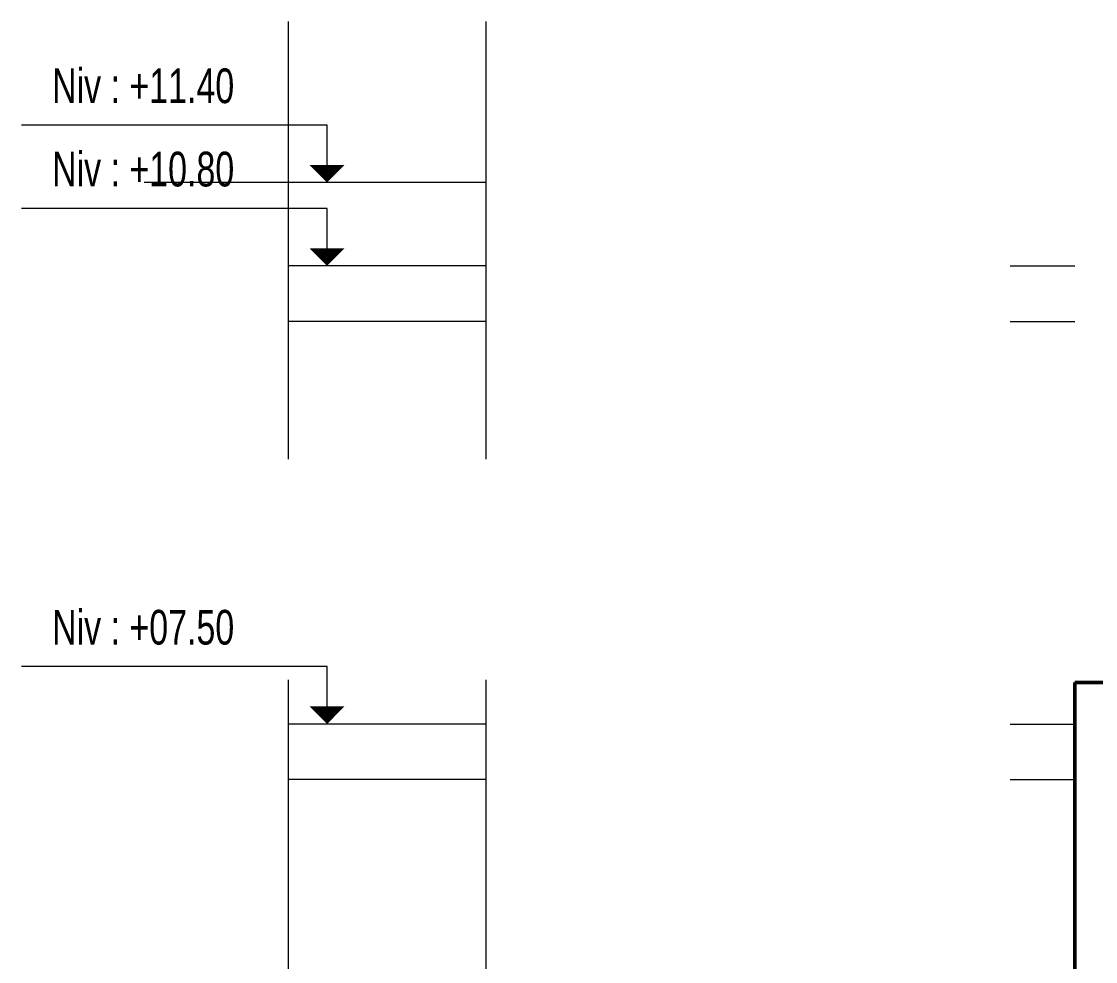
# Model space of a CAD drawing. Header units: metres. Extents: x 0 to 4415, y 1197 to 2590.
# Drawn here: x 1836.88 to 1844.61, y 1207.98 to 1214.75 of the extents above; entities that cross this region are included whole.
import ezdxf
from ezdxf.enums import TextEntityAlignment as Align

# ---------------------------------------------------------------- set-up
doc = ezdxf.new("R2010")
doc.units = ezdxf.units.M
doc.linetypes.add('CACHE2', pattern=[4.7625, 3.175, -1.5875])
for name, color, linetype, lineweight in [('00-Niveau', 2, 'Continuous', 9), ('caché', 20, 'CACHE2', 13), ('mur', 7, 'Continuous', 50)]:
    doc.layers.add(name, color=color, linetype=linetype, lineweight=lineweight)
doc.styles.add('STYLE2', font='swissl.ttf', dxfattribs={"width": 0.7})

msp = doc.modelspace()

# ---------------------------------------------------------------- linework, layer by layer
at = {"layer": '00-Niveau'}
for p, q in [((1839.0814, 1214.0025), (1836.8817, 1214.0025)), ((1839.0814, 1213.5882), (1839.0814, 1214.0025)), ((1839.0814, 1213.4025), (1836.8817, 1213.4025)), ((1839.0814, 1212.9882), (1839.0814, 1213.4025)), ((1839.0814, 1210.1025), (1836.8817, 1210.1025)), ((1839.0814, 1209.6882), (1839.0814, 1210.1025))]:
    msp.add_line(p, q, dxfattribs=at)
for points in [[(1839.0814, 1213.7146, 0.25, 0, 0), (1839.0814, 1213.5882, 0, 0, 0)], [(1839.0814, 1213.1146, 0.25, 0, 0), (1839.0814, 1212.9882, 0, 0, 0)], [(1839.0814, 1209.8146, 0.25, 0, 0), (1839.0814, 1209.6882, 0, 0, 0)]]:
    msp.add_lwpolyline(points, format="xyseb", dxfattribs=at)
at = {"layer": 'caché', "linetype": 'CACHE2'}
for p, q in [((1838.8039, 1202.0701), (1838.8039, 1214.7487)), ((1840.228, 1202.0701), (1840.228, 1214.7487)), ((1840.228, 1213.5882), (1837.7658, 1213.5882)), ((1840.228, 1212.9882), (1838.8039, 1212.9882)), ((1844.0002, 1212.9882), (1844.4655, 1212.9882)), ((1840.228, 1212.5882), (1838.8039, 1212.5882)), ((1844.0002, 1212.5882), (1844.4655, 1212.5882)), ((1840.228, 1209.6882), (1838.8039, 1209.6882)), ((1844.0002, 1209.6882), (1844.4655, 1209.6882)), ((1840.228, 1209.2882), (1838.8039, 1209.2882)), ((1844.0002, 1209.2882), (1844.4655, 1209.2882))]:
    msp.add_line(p, q, dxfattribs=at)
at = {"layer": 'mur'}
for q in [(1844.4655, 1205.6882), (1845.4655, 1209.9882)]:
    msp.add_line((1844.4655, 1209.9882), q, dxfattribs=at)

# ---------------------------------------------------------------- texts
at = {"layer": '00-Niveau', "style": 'STYLE2', "width": 0.7}
for s, p in [('Niv : +11.40', (1837.7575, 1214.4104)), ('Niv : +10.80', (1837.7575, 1213.8104)), ('Niv : +07.50', (1837.7575, 1210.5104))]:
    msp.add_text(s, height=0.25, dxfattribs=at).set_placement(p, align=Align.TOP_CENTER)

doc.saveas('drawing.dxf')
